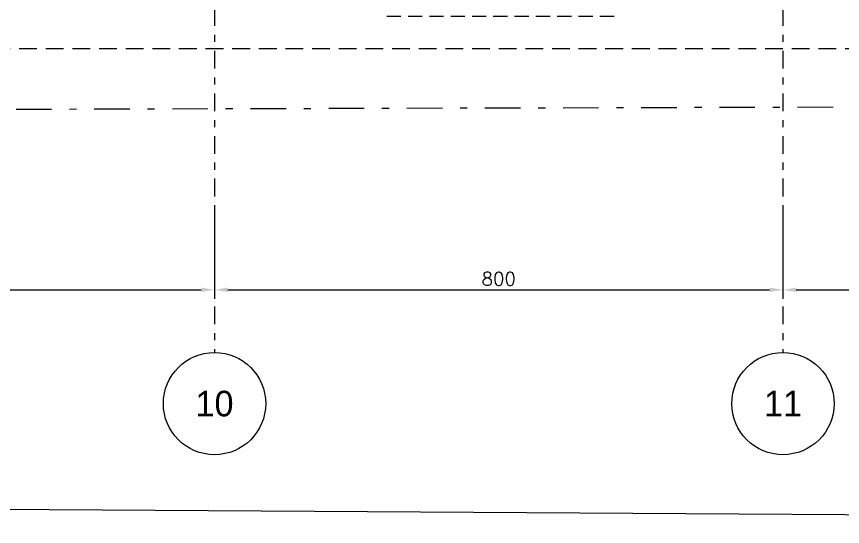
# Model space of a CAD drawing. Header units: millimetres. Extents: x 340 to 1003762, y 22 to 362022.
# Drawn here: x 433.36 to 444.99, y 25.25 to 32.43 of the extents above; entities that cross this region are included whole.
import ezdxf
from ezdxf.enums import TextEntityAlignment as Align
from ezdxf.xclip import XClip

# ---------------------------------------------------------------- set-up
doc = ezdxf.new("R2010")
doc.units = ezdxf.units.MM
doc.header["$XCLIPFRAME"] = 0
for name, pattern in [('LSBB_P_002 - PLANTA 1° NIVEL SALA DE VENTAS$0$000_ALTILLO PROPUESTA$0$HIDDEN', [0.375, 0.25, -0.125]), ('LSBB_P_002 - PLANTA 1° NIVEL SALA DE VENTAS$0$DASHDOT', [1, 0.5, -0.25, 0, -0.25]), ('LSBB_P_002 - PLANTA 1° NIVEL SALA DE VENTAS$0$DASHDOT2', [0.5, 0.25, -0.125, 0, -0.125]), ('LSBB_P_002 - PLANTA 1° NIVEL SALA DE VENTAS$0$DASHED', [0.75, 0.5, -0.25]), ('LSBB_P_002 - PLANTA 1° NIVEL SALA DE VENTAS$0$HIDDEN', [0.375, 0.25, -0.125])]:
    doc.linetypes.add(name, pattern=pattern)
for name, color, linetype in [('LSBB_P_002 - PLANTA 1° NIVEL SALA DE VENTAS$0$04', 3, 'Continuous'), ('LSBB_P_002 - PLANTA 1° NIVEL SALA DE VENTAS$0$A-DEMOLICIONES', 30, 'LSBB_P_002 - PLANTA 1° NIVEL SALA DE VENTAS$0$DASHED'), ('LSBB_P_002 - PLANTA 1° NIVEL SALA DE VENTAS$0$COTAS 125', 2, 'Continuous'), ('LSBB_P_002 - PLANTA 1° NIVEL SALA DE VENTAS$0$DJAMB', 8, 'Continuous'), ('LSBB_P_002 - PLANTA 1° NIVEL SALA DE VENTAS$0$EJES', 8, 'LSBB_P_002 - PLANTA 1° NIVEL SALA DE VENTAS$0$DASHDOT2'), ('LSBB_P_002 - PLANTA 1° NIVEL SALA DE VENTAS$0$MUROS', 5, 'Continuous'), ('LSBB_P_002 - PLANTA 1° NIVEL SALA DE VENTAS$0$PAVIMENTOS', 8, 'Continuous'), ('XREF', 7, 'Continuous')]:
    doc.layers.add(name, color=color, linetype=linetype)
doc.styles.add('LSBB_P_002 - PLANTA 1° NIVEL SALA DE VENTAS$0$DIM', font='dim', dxfattribs={"width": 0.75})
doc.styles.add('LSBB_P_002 - PLANTA 1° NIVEL SALA DE VENTAS$0$ROMANS', font='romans')
doc.styles.add('LSBB_P_002 - PLANTA 1° NIVEL SALA DE VENTAS$0$STANDARD', font='txt')
doc.dimstyles.new('LSBB_P_002 - PLANTA 1° NIVEL SALA DE VENTAS$0$DIMENSION-125', dxfattribs={"dimscale": 125, "dimtxt": 0.0015, "dimasz": 0.0015, "dimexe": 0.001, "dimexo": 0.0005, "dimgap": 0.0005, "dimtad": 1, "dimdec": 0, "dimlfac": 100, "dimzin": 0, "dimdsep": 46, "dimtxsty": 'LSBB_P_002 - PLANTA 1° NIVEL SALA DE VENTAS$0$ROMANS', "dimcen": 0.004, "dimclrd": 4, "dimclre": 8, "dimclrt": 3, "dimadec": 0, "dimazin": 0, "dimtfac": 1, "dimtdec": 0, "dimtix": 1, "dimtofl": 0, "dimtmove": 2, "dimatfit": 3, "dimfxl": 0, "dimtolj": 1, "dimtzin": 0, "dimarcsym": 0})

# ---------------------------------------------------------------- blocks, each defined once
blk = doc.blocks.new('*D64')
at = {"layer": 'LSBB_P_002 - PLANTA 1° NIVEL SALA DE VENTAS$0$COTAS 125', "color": 8, "linetype": 'Continuous', "lineweight": -2, "transparency": 16777216}
for p, q in [((851.439, 244.555), (851.439, 243.275)), ((859.439, 244.555), (859.439, 243.275))]:
    blk.add_line(p, q, dxfattribs=at)
at = {"layer": 'LSBB_P_002 - PLANTA 1° NIVEL SALA DE VENTAS$0$COTAS 125', "linetype": 'Continuous', "lineweight": -2, "transparency": 16777216}
blk.add_line((851.627, 243.4), (859.252, 243.4), dxfattribs=at)
at = {"layer": 'LSBB_P_002 - PLANTA 1° NIVEL SALA DE VENTAS$0$COTAS 125', "transparency": 16777216}
for points in [[(851.627, 243.432), (851.627, 243.369), (851.439, 243.4)], [(859.252, 243.432), (859.252, 243.369), (859.439, 243.4)]]:
    blk.add_solid(points, dxfattribs=at)
at = {"layer": 'LSBB_P_002 - PLANTA 1° NIVEL SALA DE VENTAS$0$COTAS 125', "color": 2, "transparency": 16777216, "insert": (855.439, 243.557), "char_height": 0.1875, "attachment_point": 5, "style": 'LSBB_P_002 - PLANTA 1° NIVEL SALA DE VENTAS$0$ROMANS'}
blk.add_mtext('\\A1;800', dxfattribs=at)
blk = doc.blocks.new('*D65')
at = {"layer": 'LSBB_P_002 - PLANTA 1° NIVEL SALA DE VENTAS$0$COTAS 125', "color": 8, "linetype": 'Continuous', "lineweight": -2, "transparency": 16777216}
for p, q in [((843.439, 244.555), (843.439, 243.275)), ((851.439, 244.555), (851.439, 243.275))]:
    blk.add_line(p, q, dxfattribs=at)
at = {"layer": 'LSBB_P_002 - PLANTA 1° NIVEL SALA DE VENTAS$0$COTAS 125', "linetype": 'Continuous', "lineweight": -2, "transparency": 16777216}
blk.add_line((843.627, 243.4), (851.252, 243.4), dxfattribs=at)
at = {"layer": 'LSBB_P_002 - PLANTA 1° NIVEL SALA DE VENTAS$0$COTAS 125', "transparency": 16777216}
for points in [[(843.627, 243.432), (843.627, 243.369), (843.439, 243.4)], [(851.252, 243.432), (851.252, 243.369), (851.439, 243.4)]]:
    blk.add_solid(points, dxfattribs=at)
at = {"layer": 'LSBB_P_002 - PLANTA 1° NIVEL SALA DE VENTAS$0$COTAS 125', "color": 2, "transparency": 16777216, "insert": (847.439, 243.557), "char_height": 0.1875, "attachment_point": 5, "style": 'LSBB_P_002 - PLANTA 1° NIVEL SALA DE VENTAS$0$ROMANS'}
blk.add_mtext('\\A1;800', dxfattribs=at)
blk = doc.blocks.new('LSBB_P_002 - PLANTA 1° NIVEL SALA DE VENTAS$0$COLNUMC')
at = {"linetype": 'Continuous'}
blk.add_circle((0, 0), 0.5, dxfattribs=at)
at = {"linetype": 'Continuous', "style": 'LSBB_P_002 - PLANTA 1° NIVEL SALA DE VENTAS$0$DIM', "width": 0.75}
blk.add_attdef('COLUMN', text='', height=0.375, dxfattribs=at).set_placement((0, 0), align=Align.MIDDLE)
blk = doc.blocks.new('*D69')
at = {"layer": 'LSBB_P_002 - PLANTA 1° NIVEL SALA DE VENTAS$0$COTAS 125', "color": 8, "linetype": 'Continuous', "lineweight": -2, "transparency": 16777216}
for p, q in [((859.439, 244.555), (859.439, 243.275)), ((867.439, 244.555), (867.439, 243.275))]:
    blk.add_line(p, q, dxfattribs=at)
at = {"layer": 'LSBB_P_002 - PLANTA 1° NIVEL SALA DE VENTAS$0$COTAS 125', "linetype": 'Continuous', "lineweight": -2, "transparency": 16777216}
blk.add_line((859.627, 243.4), (867.252, 243.4), dxfattribs=at)
at = {"layer": 'LSBB_P_002 - PLANTA 1° NIVEL SALA DE VENTAS$0$COTAS 125', "transparency": 16777216}
for points in [[(859.627, 243.432), (859.627, 243.369), (859.439, 243.4)], [(867.252, 243.432), (867.252, 243.369), (867.439, 243.4)]]:
    blk.add_solid(points, dxfattribs=at)
at = {"layer": 'LSBB_P_002 - PLANTA 1° NIVEL SALA DE VENTAS$0$COTAS 125', "color": 2, "transparency": 16777216, "insert": (863.439, 243.557), "char_height": 0.1875, "attachment_point": 5, "style": 'LSBB_P_002 - PLANTA 1° NIVEL SALA DE VENTAS$0$ROMANS'}
blk.add_mtext('\\A1;800', dxfattribs=at)
blk = doc.blocks.new('LSBB_P_002 - PLANTA 1° NIVEL SALA DE VENTAS$0$DEMOL')
at = {"layer": 'LSBB_P_002 - PLANTA 1° NIVEL SALA DE VENTAS$0$A-DEMOLICIONES', "linetype": 'LSBB_P_002 - PLANTA 1° NIVEL SALA DE VENTAS$0$000_ALTILLO PROPUESTA$0$HIDDEN', "ltscale": 0.8}
blk.add_line((1057.063, 247.248), (1053.816, 247.248), dxfattribs=at)
blk = doc.blocks.new('LSBB_P_002 - PLANTA 1° NIVEL SALA DE VENTAS', base_point=(223.57, 14.22))
at = {"layer": 'LSBB_P_002 - PLANTA 1° NIVEL SALA DE VENTAS$0$DJAMB', "linetype": 'LSBB_P_002 - PLANTA 1° NIVEL SALA DE VENTAS$0$HIDDEN'}
blk.add_line((874.814, 246.791), (778.806, 246.791), dxfattribs=at)
at = {"layer": 'LSBB_P_002 - PLANTA 1° NIVEL SALA DE VENTAS$0$EJES'}
for p, q in [((851.439, 330.166), (851.439, 242.519)), ((859.439, 330.166), (859.439, 242.519))]:
    blk.add_line(p, q, dxfattribs=at)
at = {"layer": 'LSBB_P_002 - PLANTA 1° NIVEL SALA DE VENTAS$0$MUROS', "color": 1, "linetype": 'LSBB_P_002 - PLANTA 1° NIVEL SALA DE VENTAS$0$DASHDOT'}
blk.add_line((774.946, 245.746), (867.91, 245.996), dxfattribs=at)
at = {"layer": 'LSBB_P_002 - PLANTA 1° NIVEL SALA DE VENTAS$0$PAVIMENTOS'}
blk.add_lwpolyline([(774.819, 240.591), (784.115, 240.718), (887.206, 240.068)], dxfattribs=at)
at = {"layer": 'LSBB_P_002 - PLANTA 1° NIVEL SALA DE VENTAS$0$04', "color": 3}
ref = blk.add_blockref('LSBB_P_002 - PLANTA 1° NIVEL SALA DE VENTAS$0$COLNUMC', (851.439, 241.799), dxfattribs=dict(at, xscale=1.439999999999998, yscale=1.439999999999998, zscale=1.439999999999998, rotation=90.00000001175188))
ref.add_attrib('COLUMN', '10', dxfattribs={"layer": '0', "height": 0.36, "rotation": 0, "style": 'LSBB_P_002 - PLANTA 1° NIVEL SALA DE VENTAS$0$STANDARD'}).set_placement((851.439, 241.799), align=Align.MIDDLE)
ref = blk.add_blockref('LSBB_P_002 - PLANTA 1° NIVEL SALA DE VENTAS$0$COLNUMC', (859.439, 241.799), dxfattribs=dict(at, xscale=1.439999999999998, yscale=1.439999999999998, zscale=1.439999999999998, rotation=90.00000001175188))
ref.add_attrib('COLUMN', '11', dxfattribs={"layer": '0', "height": 0.36, "rotation": 0, "style": 'LSBB_P_002 - PLANTA 1° NIVEL SALA DE VENTAS$0$STANDARD'}).set_placement((859.439, 241.799), align=Align.MIDDLE)
at = {"layer": 'LSBB_P_002 - PLANTA 1° NIVEL SALA DE VENTAS$0$A-DEMOLICIONES'}
blk.add_blockref('LSBB_P_002 - PLANTA 1° NIVEL SALA DE VENTAS$0$DEMOL', (-200, 0), dxfattribs=at)
at = {"layer": 'LSBB_P_002 - PLANTA 1° NIVEL SALA DE VENTAS$0$COTAS 125', "color": 2}
for base, p1, p2, picture, middle in [((851.439, 243.4), (843.439, 244.617), (851.439, 244.617), '*D65', (847.439, 243.557)), ((859.439, 243.4), (851.439, 244.617), (859.439, 244.617), '*D64', (855.439, 243.557)), ((867.439, 243.4), (859.439, 244.617), (867.439, 244.617), '*D69', (863.439, 243.557))]:
    dim = blk.add_linear_dim(base=base, p1=p1, p2=p2, dimstyle='LSBB_P_002 - PLANTA 1° NIVEL SALA DE VENTAS$0$DIMENSION-125', override={"dimclrd": 256, "dimclrt": 2, "dimfxl": 0.005}, dxfattribs=at)
    dim.commit()
    dim.dimension.update_dxf_attribs({"geometry": picture, "text_midpoint": middle})

msp = doc.modelspace()

# ---------------------------------------------------------------- block references
at = {"layer": 'XREF'}
ref = msp.add_blockref('LSBB_P_002 - PLANTA 1° NIVEL SALA DE VENTAS', (-191.719, -200.6), dxfattribs=at)
XClip(ref).set_block_clipping_path([(755.454857474, 236.6800249606), (887.3150098981, 333.6713636781)])

doc.saveas('drawing.dxf')
